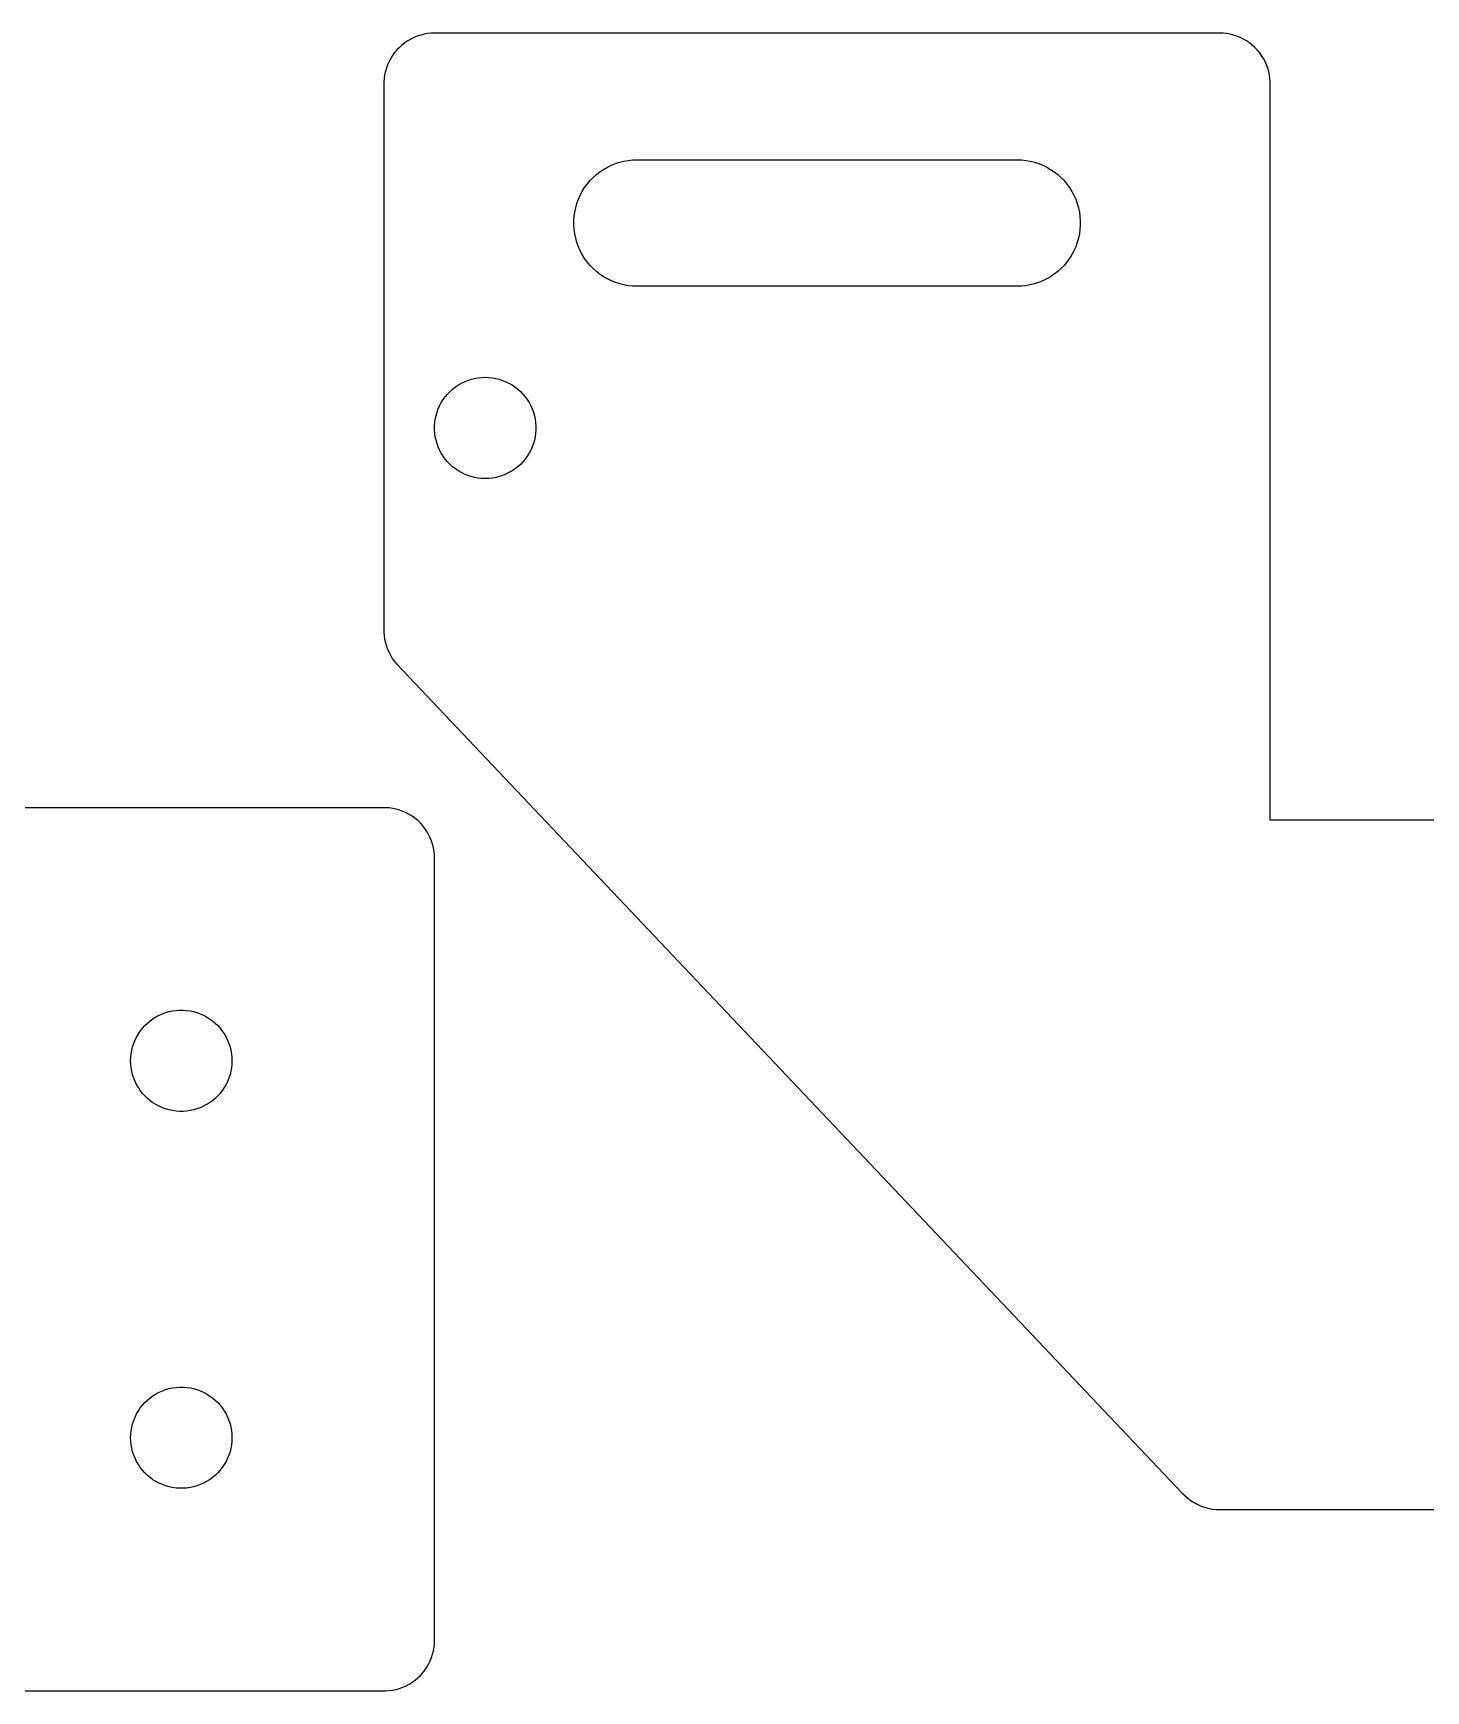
# Model space of a CAD drawing. Header units: metres. Extents: x 5 to 310, y 5 to 324.
# Drawn here: x 172.2 to 227.1, y 166.6 to 232.1 of the extents above; entities that cross this region are included whole.
import ezdxf

# ---------------------------------------------------------------- set-up
doc = ezdxf.new("R2010")
doc.units = ezdxf.units.M

msp = doc.modelspace()

# ---------------------------------------------------------------- linework, layer by layer
for p, q in [((187.061, 231.861), (186.94, 231.791)), ((187.187, 231.922), (187.061, 231.861)), ((187.316, 231.974), (187.187, 231.922)), ((187.449, 232.018), (187.316, 231.974)), ((187.584, 232.051), (187.449, 232.018)), ((187.722, 232.076), (187.584, 232.051)), ((187.86, 232.09), (187.722, 232.076)), ((188, 232.095), (187.86, 232.09)), ((219, 232.095), (188, 232.095)), ((219.14, 232.09), (219, 232.095)), ((219.278, 232.076), (219.14, 232.09)), ((219.416, 232.051), (219.278, 232.076)), ((219.551, 232.018), (219.416, 232.051)), ((219.684, 231.974), (219.551, 232.018)), ((219.813, 231.922), (219.684, 231.974)), ((219.939, 231.861), (219.813, 231.922)), ((220.06, 231.791), (219.939, 231.861)), ((186.342, 231.213), (186.268, 231.095)), ((186.424, 231.326), (186.342, 231.213)), ((186.514, 231.433), (186.424, 231.326)), ((186.611, 231.534), (186.514, 231.433)), ((186.714, 231.627), (186.611, 231.534)), ((186.824, 231.713), (186.714, 231.627)), ((186.94, 231.791), (186.824, 231.713)), ((220.176, 231.713), (220.06, 231.791)), ((220.286, 231.627), (220.176, 231.713)), ((220.389, 231.534), (220.286, 231.627)), ((220.486, 231.433), (220.389, 231.534)), ((220.576, 231.326), (220.486, 231.433)), ((220.658, 231.213), (220.576, 231.326)), ((220.732, 231.095), (220.658, 231.213)), ((186.059, 230.579), (186.03, 230.442)), ((186.098, 230.713), (186.059, 230.579)), ((186.146, 230.844), (186.098, 230.713)), ((186.202, 230.972), (186.146, 230.844)), ((186.268, 231.095), (186.202, 230.972)), ((220.798, 230.972), (220.732, 231.095)), ((220.854, 230.844), (220.798, 230.972)), ((220.902, 230.713), (220.854, 230.844)), ((220.941, 230.579), (220.902, 230.713)), ((220.97, 230.442), (220.941, 230.579)), ((186.011, 230.304), (186.001, 230.165)), ((186.001, 230.165), (186.001, 208.43)), ((186.03, 230.442), (186.011, 230.304)), ((220.989, 230.304), (220.97, 230.442)), ((220.999, 230.165), (220.989, 230.304)), ((220.999, 201), (220.999, 230.165)), ((194.393, 226.51), (194.531, 226.618)), ((194.531, 226.618), (194.675, 226.715)), ((194.675, 226.715), (194.826, 226.802)), ((194.826, 226.802), (194.983, 226.879)), ((194.983, 226.879), (195.145, 226.944)), ((195.145, 226.944), (195.311, 226.998)), ((195.311, 226.998), (195.48, 227.04)), ((195.48, 227.04), (195.652, 227.071)), ((195.652, 227.071), (195.826, 227.089)), ((195.826, 227.089), (196, 227.095)), ((196, 227.095), (211, 227.095)), ((211, 227.095), (211.174, 227.089)), ((211.174, 227.089), (211.348, 227.071)), ((211.348, 227.071), (211.52, 227.04)), ((211.52, 227.04), (211.689, 226.998)), ((211.689, 226.998), (211.855, 226.944)), ((211.855, 226.944), (212.017, 226.879)), ((212.017, 226.879), (212.174, 226.802)), ((212.174, 226.802), (212.325, 226.715)), ((212.325, 226.715), (212.469, 226.618)), ((212.469, 226.618), (212.607, 226.51)), ((193.835, 225.845), (193.927, 225.993)), ((193.927, 225.993), (194.03, 226.134)), ((194.03, 226.134), (194.142, 226.268)), ((194.142, 226.268), (194.263, 226.393)), ((194.263, 226.393), (194.393, 226.51)), ((212.607, 226.51), (212.737, 226.393)), ((212.737, 226.393), (212.858, 226.268)), ((212.858, 226.268), (212.97, 226.134)), ((212.97, 226.134), (213.073, 225.993)), ((213.073, 225.993), (213.165, 225.845)), ((193.574, 225.2), (193.622, 225.368)), ((193.622, 225.368), (193.682, 225.532)), ((193.682, 225.532), (193.753, 225.691)), ((193.753, 225.691), (193.835, 225.845)), ((213.165, 225.845), (213.247, 225.691)), ((213.247, 225.691), (213.318, 225.532)), ((213.318, 225.532), (213.378, 225.368)), ((213.378, 225.368), (213.426, 225.2)), ((193.502, 224.682), (193.514, 224.856)), ((193.502, 224.508), (193.502, 224.682)), ((193.514, 224.856), (193.538, 225.029)), ((193.538, 225.029), (193.574, 225.2)), ((213.426, 225.2), (213.462, 225.029)), ((213.462, 225.029), (213.486, 224.856)), ((213.486, 224.856), (213.498, 224.682)), ((213.498, 224.682), (213.498, 224.508)), ((193.514, 224.334), (193.502, 224.508)), ((193.538, 224.161), (193.514, 224.334)), ((193.574, 223.99), (193.538, 224.161)), ((193.622, 223.822), (193.574, 223.99)), ((213.426, 223.99), (213.378, 223.822)), ((213.462, 224.161), (213.426, 223.99)), ((213.486, 224.334), (213.462, 224.161)), ((213.498, 224.508), (213.486, 224.334)), ((193.682, 223.658), (193.622, 223.822)), ((193.753, 223.499), (193.682, 223.658)), ((193.835, 223.345), (193.753, 223.499)), ((193.927, 223.197), (193.835, 223.345)), ((213.165, 223.345), (213.073, 223.197)), ((213.247, 223.499), (213.165, 223.345)), ((213.318, 223.658), (213.247, 223.499)), ((213.378, 223.822), (213.318, 223.658)), ((194.03, 223.056), (193.927, 223.197)), ((194.142, 222.922), (194.03, 223.056)), ((194.263, 222.797), (194.142, 222.922)), ((194.393, 222.68), (194.263, 222.797)), ((194.531, 222.572), (194.393, 222.68)), ((212.607, 222.68), (212.469, 222.572)), ((212.737, 222.797), (212.607, 222.68)), ((212.858, 222.922), (212.737, 222.797)), ((212.97, 223.056), (212.858, 222.922)), ((213.073, 223.197), (212.97, 223.056)), ((194.675, 222.475), (194.531, 222.572)), ((194.826, 222.388), (194.675, 222.475)), ((194.983, 222.311), (194.826, 222.388)), ((195.145, 222.246), (194.983, 222.311)), ((195.311, 222.192), (195.145, 222.246)), ((195.48, 222.15), (195.311, 222.192)), ((195.652, 222.119), (195.48, 222.15)), ((195.826, 222.101), (195.652, 222.119)), ((196, 222.095), (195.826, 222.101)), ((211, 222.095), (196, 222.095)), ((211.174, 222.101), (211, 222.095)), ((211.348, 222.119), (211.174, 222.101)), ((211.52, 222.15), (211.348, 222.119)), ((211.689, 222.192), (211.52, 222.15)), ((211.855, 222.246), (211.689, 222.192)), ((212.017, 222.311), (211.855, 222.246)), ((212.174, 222.388), (212.017, 222.311)), ((212.325, 222.475), (212.174, 222.388)), ((212.469, 222.572), (212.325, 222.475)), ((188.714, 218.032), (188.824, 218.118)), ((188.824, 218.118), (188.94, 218.196)), ((188.94, 218.196), (189.061, 218.266)), ((189.061, 218.266), (189.187, 218.327)), ((189.187, 218.327), (189.316, 218.379)), ((189.316, 218.379), (189.449, 218.423)), ((189.449, 218.423), (189.584, 218.456)), ((189.584, 218.456), (189.722, 218.481)), ((189.722, 218.481), (189.86, 218.495)), ((189.86, 218.495), (190, 218.5)), ((190, 218.5), (190.14, 218.495)), ((190.14, 218.495), (190.278, 218.481)), ((190.278, 218.481), (190.416, 218.456)), ((190.416, 218.456), (190.551, 218.423)), ((190.551, 218.423), (190.684, 218.379)), ((190.684, 218.379), (190.813, 218.327)), ((190.813, 218.327), (190.939, 218.266)), ((190.939, 218.266), (191.06, 218.196)), ((191.06, 218.196), (191.176, 218.118)), ((191.176, 218.118), (191.286, 218.032)), ((188.202, 217.377), (188.268, 217.5)), ((188.268, 217.5), (188.342, 217.618)), ((188.342, 217.618), (188.424, 217.731)), ((188.424, 217.731), (188.514, 217.838)), ((188.514, 217.838), (188.611, 217.939)), ((188.611, 217.939), (188.714, 218.032)), ((191.286, 218.032), (191.389, 217.939)), ((191.389, 217.939), (191.486, 217.838)), ((191.486, 217.838), (191.576, 217.731)), ((191.576, 217.731), (191.658, 217.618)), ((191.658, 217.618), (191.732, 217.5)), ((191.732, 217.5), (191.798, 217.377)), ((188.011, 216.709), (188.03, 216.847)), ((188.03, 216.847), (188.059, 216.984)), ((188.059, 216.984), (188.098, 217.118)), ((188.098, 217.118), (188.146, 217.249)), ((188.146, 217.249), (188.202, 217.377)), ((191.798, 217.377), (191.854, 217.249)), ((191.854, 217.249), (191.902, 217.118)), ((191.902, 217.118), (191.941, 216.984)), ((191.941, 216.984), (191.97, 216.847)), ((191.97, 216.847), (191.989, 216.709)), ((188.001, 216.57), (188.011, 216.709)), ((188.001, 216.43), (188.001, 216.57)), ((188.011, 216.291), (188.001, 216.43)), ((188.03, 216.153), (188.011, 216.291)), ((188.059, 216.016), (188.03, 216.153)), ((191.97, 216.153), (191.941, 216.016)), ((191.989, 216.291), (191.97, 216.153)), ((191.989, 216.709), (191.999, 216.57)), ((191.999, 216.43), (191.989, 216.291)), ((191.999, 216.57), (191.999, 216.43)), ((188.098, 215.882), (188.059, 216.016)), ((188.146, 215.751), (188.098, 215.882)), ((188.202, 215.623), (188.146, 215.751)), ((188.268, 215.5), (188.202, 215.623)), ((188.342, 215.382), (188.268, 215.5)), ((191.732, 215.5), (191.658, 215.382)), ((191.798, 215.623), (191.732, 215.5)), ((191.854, 215.751), (191.798, 215.623)), ((191.902, 215.882), (191.854, 215.751)), ((191.941, 216.016), (191.902, 215.882)), ((188.424, 215.269), (188.342, 215.382)), ((188.514, 215.162), (188.424, 215.269)), ((188.611, 215.061), (188.514, 215.162)), ((188.714, 214.968), (188.611, 215.061)), ((188.824, 214.882), (188.714, 214.968)), ((188.94, 214.804), (188.824, 214.882)), ((189.061, 214.734), (188.94, 214.804)), ((191.06, 214.804), (190.939, 214.734)), ((191.176, 214.882), (191.06, 214.804)), ((191.286, 214.968), (191.176, 214.882)), ((191.389, 215.061), (191.286, 214.968)), ((191.486, 215.162), (191.389, 215.061)), ((191.576, 215.269), (191.486, 215.162)), ((191.658, 215.382), (191.576, 215.269)), ((189.187, 214.673), (189.061, 214.734)), ((189.316, 214.621), (189.187, 214.673)), ((189.449, 214.577), (189.316, 214.621)), ((189.584, 214.544), (189.449, 214.577)), ((189.722, 214.519), (189.584, 214.544)), ((189.86, 214.505), (189.722, 214.519)), ((190, 214.5), (189.86, 214.505)), ((190.14, 214.505), (190, 214.5)), ((190.278, 214.519), (190.14, 214.505)), ((190.416, 214.544), (190.278, 214.519)), ((190.551, 214.577), (190.416, 214.544)), ((190.684, 214.621), (190.551, 214.577)), ((190.813, 214.673), (190.684, 214.621)), ((190.939, 214.734), (190.813, 214.673)), ((186.001, 208.43), (186.011, 208.291)), ((186.011, 208.291), (186.03, 208.153)), ((186.03, 208.153), (186.059, 208.016)), ((186.059, 208.016), (186.098, 207.882)), ((186.098, 207.882), (186.146, 207.751)), ((186.146, 207.751), (186.202, 207.623)), ((186.202, 207.623), (186.268, 207.5)), ((186.268, 207.5), (186.342, 207.382)), ((186.342, 207.382), (186.424, 207.269)), ((186.424, 207.269), (186.514, 207.162)), ((186.514, 207.162), (217.514, 174.437)), ((186.07, 201.499), (168, 201.499)), ((186.209, 201.489), (186.07, 201.499)), ((186.347, 201.47), (186.209, 201.489)), ((186.484, 201.441), (186.347, 201.47)), ((186.618, 201.402), (186.484, 201.441)), ((186.749, 201.354), (186.618, 201.402)), ((186.877, 201.298), (186.749, 201.354)), ((187, 201.232), (186.877, 201.298)), ((187.118, 201.158), (187, 201.232)), ((187.231, 201.076), (187.118, 201.158)), ((187.338, 200.986), (187.231, 201.076)), ((187.439, 200.889), (187.338, 200.986)), ((187.532, 200.786), (187.439, 200.889)), ((187.618, 200.676), (187.532, 200.786)), ((187.696, 200.56), (187.618, 200.676)), ((187.766, 200.439), (187.696, 200.56)), ((187.827, 200.313), (187.766, 200.439)), ((241.001, 201), (220.999, 201)), ((187.879, 200.184), (187.827, 200.313)), ((187.923, 200.051), (187.879, 200.184)), ((187.956, 199.916), (187.923, 200.051)), ((187.981, 199.778), (187.956, 199.916)), ((187.995, 199.64), (187.981, 199.778)), ((188, 199.5), (187.995, 199.64)), ((188, 168.61), (188, 199.5)), ((176.882, 193.158), (177, 193.232)), ((177, 193.232), (177.123, 193.298)), ((177.123, 193.298), (177.251, 193.354)), ((177.251, 193.354), (177.382, 193.402)), ((177.382, 193.402), (177.516, 193.441)), ((177.516, 193.441), (177.653, 193.47)), ((177.653, 193.47), (177.791, 193.489)), ((177.791, 193.489), (177.93, 193.499)), ((177.93, 193.499), (178.07, 193.499)), ((178.07, 193.499), (178.209, 193.489)), ((178.209, 193.489), (178.347, 193.47)), ((178.347, 193.47), (178.484, 193.441)), ((178.484, 193.441), (178.618, 193.402)), ((178.618, 193.402), (178.749, 193.354)), ((178.749, 193.354), (178.877, 193.298)), ((178.877, 193.298), (179, 193.232)), ((179, 193.232), (179.118, 193.158)), ((176.234, 192.439), (176.304, 192.56)), ((176.304, 192.56), (176.382, 192.676)), ((176.382, 192.676), (176.468, 192.786)), ((176.468, 192.786), (176.561, 192.889)), ((176.561, 192.889), (176.662, 192.986)), ((176.662, 192.986), (176.769, 193.076)), ((176.769, 193.076), (176.882, 193.158)), ((179.118, 193.158), (179.231, 193.076)), ((179.231, 193.076), (179.338, 192.986)), ((179.338, 192.986), (179.439, 192.889)), ((179.439, 192.889), (179.532, 192.786)), ((179.532, 192.786), (179.618, 192.676)), ((179.618, 192.676), (179.696, 192.56)), ((179.696, 192.56), (179.766, 192.439)), ((176.019, 191.778), (176.044, 191.916)), ((176.044, 191.916), (176.077, 192.051)), ((176.077, 192.051), (176.121, 192.184)), ((176.121, 192.184), (176.173, 192.313)), ((176.173, 192.313), (176.234, 192.439)), ((179.766, 192.439), (179.827, 192.313)), ((179.827, 192.313), (179.879, 192.184)), ((179.879, 192.184), (179.923, 192.051)), ((179.923, 192.051), (179.956, 191.916)), ((179.956, 191.916), (179.981, 191.778)), ((176, 191.5), (176.005, 191.64)), ((176.005, 191.36), (176, 191.5)), ((176.005, 191.64), (176.019, 191.778)), ((176.019, 191.222), (176.005, 191.36)), ((176.044, 191.084), (176.019, 191.222)), ((179.981, 191.222), (179.956, 191.084)), ((179.981, 191.778), (179.995, 191.64)), ((179.995, 191.36), (179.981, 191.222)), ((179.995, 191.64), (180, 191.5)), ((180, 191.5), (179.995, 191.36)), ((176.077, 190.949), (176.044, 191.084)), ((176.121, 190.816), (176.077, 190.949)), ((176.173, 190.687), (176.121, 190.816)), ((176.234, 190.561), (176.173, 190.687)), ((176.304, 190.44), (176.234, 190.561)), ((179.766, 190.561), (179.696, 190.44)), ((179.827, 190.687), (179.766, 190.561)), ((179.879, 190.816), (179.827, 190.687)), ((179.923, 190.949), (179.879, 190.816)), ((179.956, 191.084), (179.923, 190.949)), ((176.382, 190.324), (176.304, 190.44)), ((176.468, 190.214), (176.382, 190.324)), ((176.561, 190.111), (176.468, 190.214)), ((176.662, 190.014), (176.561, 190.111)), ((176.769, 189.924), (176.662, 190.014)), ((176.882, 189.842), (176.769, 189.924)), ((179.231, 189.924), (179.118, 189.842)), ((179.338, 190.014), (179.231, 189.924)), ((179.439, 190.111), (179.338, 190.014)), ((179.532, 190.214), (179.439, 190.111)), ((179.618, 190.324), (179.532, 190.214)), ((179.696, 190.44), (179.618, 190.324)), ((177, 189.768), (176.882, 189.842)), ((177.123, 189.702), (177, 189.768)), ((177.251, 189.646), (177.123, 189.702)), ((177.382, 189.598), (177.251, 189.646)), ((177.516, 189.559), (177.382, 189.598)), ((177.653, 189.53), (177.516, 189.559)), ((177.791, 189.511), (177.653, 189.53)), ((177.93, 189.501), (177.791, 189.511)), ((178.07, 189.501), (177.93, 189.501)), ((178.209, 189.511), (178.07, 189.501)), ((178.347, 189.53), (178.209, 189.511)), ((178.484, 189.559), (178.347, 189.53)), ((178.618, 189.598), (178.484, 189.559)), ((178.749, 189.646), (178.618, 189.598)), ((178.877, 189.702), (178.749, 189.646)), ((179, 189.768), (178.877, 189.702)), ((179.118, 189.842), (179, 189.768)), ((176.662, 178.096), (176.769, 178.186)), ((176.769, 178.186), (176.882, 178.268)), ((176.882, 178.268), (177, 178.342)), ((177, 178.342), (177.123, 178.408)), ((177.123, 178.408), (177.251, 178.464)), ((177.251, 178.464), (177.382, 178.512)), ((177.382, 178.512), (177.516, 178.551)), ((177.516, 178.551), (177.653, 178.58)), ((177.653, 178.58), (177.791, 178.599)), ((177.791, 178.599), (177.93, 178.609)), ((177.93, 178.609), (178.07, 178.609)), ((178.07, 178.609), (178.209, 178.599)), ((178.209, 178.599), (178.347, 178.58)), ((178.347, 178.58), (178.484, 178.551)), ((178.484, 178.551), (178.618, 178.512)), ((178.618, 178.512), (178.749, 178.464)), ((178.749, 178.464), (178.877, 178.408)), ((178.877, 178.408), (179, 178.342)), ((179, 178.342), (179.118, 178.268)), ((179.118, 178.268), (179.231, 178.186)), ((179.231, 178.186), (179.338, 178.096)), ((176.173, 177.423), (176.234, 177.549)), ((176.234, 177.549), (176.304, 177.67)), ((176.304, 177.67), (176.382, 177.786)), ((176.382, 177.786), (176.468, 177.896)), ((176.468, 177.896), (176.561, 177.999)), ((176.561, 177.999), (176.662, 178.096)), ((179.338, 178.096), (179.439, 177.999)), ((179.439, 177.999), (179.532, 177.896)), ((179.532, 177.896), (179.618, 177.786)), ((179.618, 177.786), (179.696, 177.67)), ((179.696, 177.67), (179.766, 177.549)), ((179.766, 177.549), (179.827, 177.423)), ((176.005, 176.75), (176.019, 176.888)), ((176.019, 176.888), (176.044, 177.026)), ((176.044, 177.026), (176.077, 177.161)), ((176.077, 177.161), (176.121, 177.294)), ((176.121, 177.294), (176.173, 177.423)), ((179.827, 177.423), (179.879, 177.294)), ((179.879, 177.294), (179.923, 177.161)), ((179.923, 177.161), (179.956, 177.026)), ((179.956, 177.026), (179.981, 176.888)), ((179.981, 176.888), (179.995, 176.75)), ((176, 176.61), (176.005, 176.75)), ((176.005, 176.47), (176, 176.61)), ((176.019, 176.332), (176.005, 176.47)), ((176.044, 176.194), (176.019, 176.332)), ((176.077, 176.059), (176.044, 176.194)), ((179.956, 176.194), (179.923, 176.059)), ((179.981, 176.332), (179.956, 176.194)), ((179.995, 176.47), (179.981, 176.332)), ((179.995, 176.75), (180, 176.61)), ((180, 176.61), (179.995, 176.47)), ((176.121, 175.926), (176.077, 176.059)), ((176.173, 175.797), (176.121, 175.926)), ((176.234, 175.671), (176.173, 175.797)), ((176.304, 175.55), (176.234, 175.671)), ((176.382, 175.434), (176.304, 175.55)), ((179.696, 175.55), (179.618, 175.434)), ((179.766, 175.671), (179.696, 175.55)), ((179.827, 175.797), (179.766, 175.671)), ((179.879, 175.926), (179.827, 175.797)), ((179.923, 176.059), (179.879, 175.926)), ((176.468, 175.324), (176.382, 175.434)), ((176.561, 175.221), (176.468, 175.324)), ((176.662, 175.124), (176.561, 175.221)), ((176.769, 175.034), (176.662, 175.124)), ((176.882, 174.952), (176.769, 175.034)), ((177, 174.878), (176.882, 174.952)), ((177.123, 174.812), (177, 174.878)), ((179, 174.878), (178.877, 174.812)), ((179.118, 174.952), (179, 174.878)), ((179.231, 175.034), (179.118, 174.952)), ((179.338, 175.124), (179.231, 175.034)), ((179.439, 175.221), (179.338, 175.124)), ((179.532, 175.324), (179.439, 175.221)), ((179.618, 175.434), (179.532, 175.324)), ((177.251, 174.756), (177.123, 174.812)), ((177.382, 174.708), (177.251, 174.756)), ((177.516, 174.669), (177.382, 174.708)), ((177.653, 174.64), (177.516, 174.669)), ((177.791, 174.621), (177.653, 174.64)), ((177.93, 174.611), (177.791, 174.621)), ((178.07, 174.611), (177.93, 174.611)), ((178.209, 174.621), (178.07, 174.611)), ((178.347, 174.64), (178.209, 174.621)), ((178.484, 174.669), (178.347, 174.64)), ((178.618, 174.708), (178.484, 174.669)), ((178.749, 174.756), (178.618, 174.708)), ((178.877, 174.812), (178.749, 174.756)), ((217.514, 174.437), (217.611, 174.336)), ((217.611, 174.336), (217.714, 174.243)), ((217.714, 174.243), (217.824, 174.157)), ((217.824, 174.157), (217.94, 174.079)), ((217.94, 174.079), (218.061, 174.009)), ((218.061, 174.009), (218.187, 173.948)), ((218.187, 173.948), (218.316, 173.896)), ((218.316, 173.896), (218.449, 173.852)), ((218.449, 173.852), (218.584, 173.819)), ((218.584, 173.819), (218.722, 173.794)), ((218.722, 173.794), (218.86, 173.78)), ((218.86, 173.78), (219, 173.775)), ((219, 173.775), (243, 173.775)), ((187.956, 168.194), (187.981, 168.332)), ((187.981, 168.332), (187.995, 168.47)), ((187.995, 168.47), (188, 168.61)), ((187.696, 167.55), (187.766, 167.671)), ((187.766, 167.671), (187.827, 167.797)), ((187.827, 167.797), (187.879, 167.926)), ((187.879, 167.926), (187.923, 168.059)), ((187.923, 168.059), (187.956, 168.194)), ((187.118, 166.952), (187.231, 167.034)), ((187.231, 167.034), (187.338, 167.124)), ((187.338, 167.124), (187.439, 167.221)), ((187.439, 167.221), (187.532, 167.324)), ((187.532, 167.324), (187.618, 167.434)), ((187.618, 167.434), (187.696, 167.55)), ((134.93, 166.611), (186.07, 166.611)), ((186.07, 166.611), (186.209, 166.621)), ((186.209, 166.621), (186.347, 166.64)), ((186.347, 166.64), (186.484, 166.669)), ((186.484, 166.669), (186.618, 166.708)), ((186.618, 166.708), (186.749, 166.756)), ((186.749, 166.756), (186.877, 166.812)), ((186.877, 166.812), (187, 166.878)), ((187, 166.878), (187.118, 166.952))]:
    msp.add_line(p, q)

doc.saveas('drawing.dxf')
